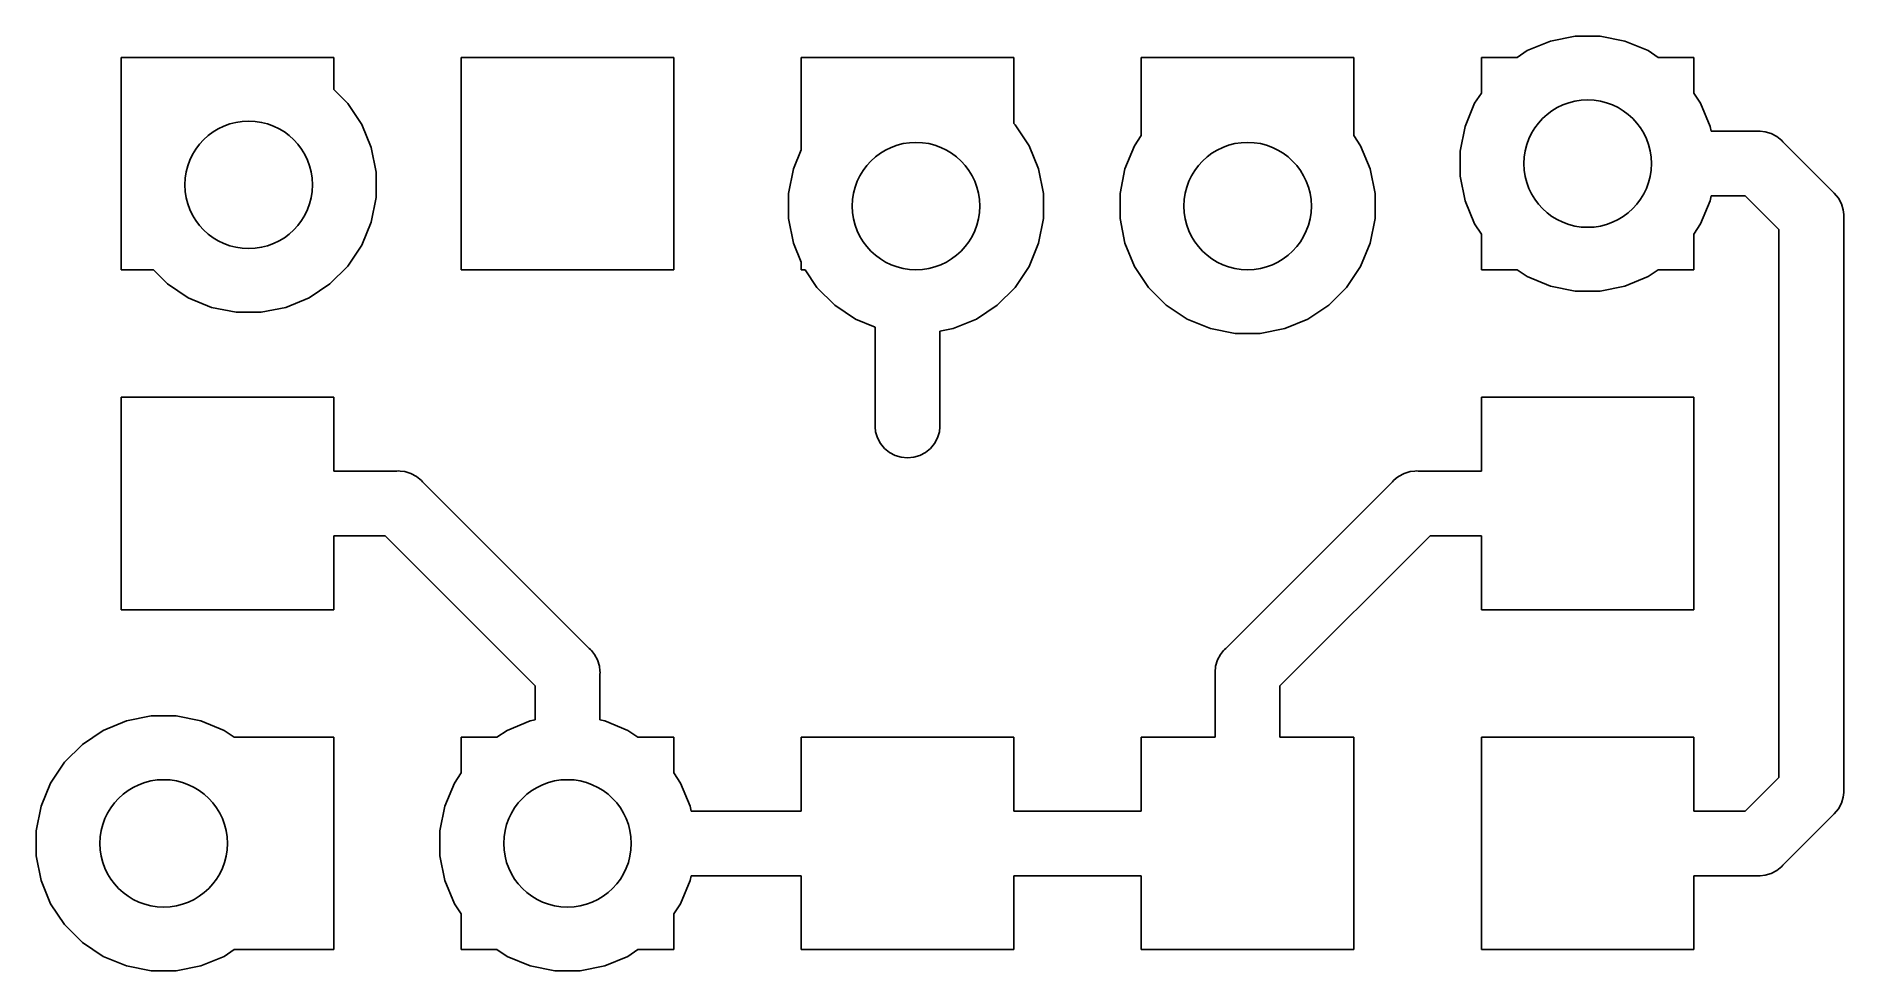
# Model space of a CAD drawing. Extents: x -2.05 to 2.2, y 0.35 to 2.55.
import ezdxf

# ---------------------------------------------------------------- set-up
doc = ezdxf.new("R2010")
doc.units = 0
doc.layers.add('BLACK', color=7, linetype='CONTINUOUS')

msp = doc.modelspace()

# ---------------------------------------------------------------- linework, layer by layer
at = {"layer": 'BLACK', "linetype": 'CONTINUOUS'}
for p, q in [((1.43416, 2.5), (1.4579, 2.51586)), ((1.4579, 2.51586), (1.51249, 2.53847)), ((1.51249, 2.53847), (1.57045, 2.55)), ((1.57045, 2.55), (1.62955, 2.55)), ((1.62955, 2.55), (1.68751, 2.53847)), ((1.68751, 2.53847), (1.7421, 2.51586)), ((1.7421, 2.51586), (1.76583, 2.5)), ((-1.85, 2.22956), (-1.85, 2.5)), ((-1.85, 2.5), (-1.35, 2.5)), ((-1.35, 2.5), (-1.35, 2.42426)), ((-1.05, 2), (-1.05, 2.5)), ((-1.05, 2.5), (-0.55, 2.5)), ((-0.55, 2.5), (-0.55, 2)), ((-0.25, 2.2823), (-0.25, 2.5)), ((-0.25, 2.5), (0.25, 2.5)), ((0.25, 2.5), (0.25, 2.34418)), ((0.55, 2.31583), (0.55, 2.5)), ((0.55, 2.5), (1.05, 2.5)), ((1.05, 2.5), (1.05, 2.31583)), ((1.35, 2.41583), (1.35, 2.5)), ((1.35, 2.5), (1.43416, 2.5)), ((1.76583, 2.5), (1.85, 2.5)), ((1.85, 2.5), (1.85, 2.41583)), ((-1.35, 2.42426), (-1.31698, 2.39124)), ((-1.31698, 2.39124), (-1.28414, 2.3421)), ((1.31153, 2.33751), (1.33414, 2.3921)), ((1.33414, 2.3921), (1.35, 2.41583)), ((1.85, 2.41583), (1.86586, 2.3921)), ((1.86586, 2.3921), (1.88847, 2.33751)), ((-1.28414, 2.3421), (-1.26153, 2.28751)), ((0.25, 2.34418), (0.252942, 2.34124)), ((0.252942, 2.34124), (0.285773, 2.2921)), ((0.534143, 2.2921), (0.55, 2.31583)), ((1.05, 2.31583), (1.06586, 2.2921)), ((1.3, 2.27955), (1.31153, 2.33751)), ((1.88847, 2.33751), (1.89072, 2.3262)), ((1.89072, 2.3262), (1.99867, 2.3262)), ((1.99867, 2.3262), (2.0024, 2.32657)), ((2.0024, 2.32657), (2.00613, 2.3262)), ((2.00613, 2.3262), (2.00614, 2.3262)), ((2.00614, 2.3262), (2.01734, 2.3251)), ((2.01734, 2.3251), (2.0317, 2.32074)), ((2.0317, 2.32074), (2.04494, 2.31366)), ((2.04494, 2.31366), (2.05654, 2.30414)), ((2.05654, 2.30414), (2.05893, 2.30123)), ((2.05893, 2.30123), (2.17744, 2.18273)), ((-1.26153, 2.28751), (-1.25, 2.22955)), ((-0.268556, 2.23751), (-0.25, 2.2823)), ((0.285773, 2.2921), (0.308388, 2.23751)), ((0.511528, 2.23751), (0.534143, 2.2921)), ((1.06586, 2.2921), (1.08847, 2.23751)), ((1.3, 2.22045), (1.3, 2.27955)), ((-1.85, 2.22955), (-1.85, 2.22956)), ((-1.85, 2.17045), (-1.85, 2.22955)), ((-1.25, 2.22955), (-1.25, 2.17045)), ((-0.280084, 2.17955), (-0.268556, 2.23751)), ((0.308388, 2.23751), (0.319916, 2.17955)), ((0.5, 2.17955), (0.511528, 2.23751)), ((1.08847, 2.23751), (1.1, 2.17955)), ((1.31153, 2.16249), (1.3, 2.22045)), ((-1.85, 2.17044), (-1.85, 2.17045)), ((-1.85, 2), (-1.85, 2.17044)), ((-1.25, 2.17045), (-1.26153, 2.11249)), ((-0.280084, 2.12045), (-0.280084, 2.17955)), ((0.319916, 2.17955), (0.319916, 2.12045)), ((0.5, 2.12045), (0.5, 2.17955)), ((1.1, 2.17955), (1.1, 2.12045)), ((1.89072, 2.1738), (1.88847, 2.16249)), ((1.97084, 2.1738), (1.89072, 2.1738)), ((2.05, 2.09464), (1.97084, 2.1738)), ((2.17744, 2.18273), (2.18034, 2.18034)), ((2.18034, 2.18034), (2.18986, 2.16874)), ((1.33414, 2.1079), (1.31153, 2.16249)), ((1.88847, 2.16249), (1.86586, 2.1079)), ((2.18986, 2.16874), (2.19694, 2.1555)), ((2.19694, 2.1555), (2.2013, 2.14114)), ((2.2013, 2.14114), (2.2024, 2.12994)), ((2.2024, 2.12994), (2.20277, 2.1262)), ((-1.26153, 2.11249), (-1.28414, 2.0579)), ((-0.268556, 2.06249), (-0.280084, 2.12045)), ((0.319916, 2.12045), (0.308388, 2.06249)), ((0.511528, 2.06249), (0.5, 2.12045)), ((1.1, 2.12045), (1.08847, 2.06249)), ((1.35, 2.08417), (1.33414, 2.1079)), ((1.35, 2), (1.35, 2.08417)), ((1.86586, 2.1079), (1.85, 2.08417)), ((1.85, 2.08417), (1.85, 2)), ((2.05, 1.63006), (2.05, 2.09464)), ((2.20277, 2.1262), (2.2024, 2.12247)), ((2.2024, 2.12247), (2.2024, 0.777535)), ((-1.28414, 2.0579), (-1.31698, 2.00876)), ((-0.25, 2.0177), (-0.268556, 2.06249)), ((0.308388, 2.06249), (0.285773, 2.0079)), ((0.534143, 2.0079), (0.511528, 2.06249)), ((1.08847, 2.06249), (1.06586, 2.0079)), ((-1.77427, 2), (-1.85, 2)), ((-1.74124, 1.96697), (-1.77427, 2)), ((-1.31698, 2.00876), (-1.35876, 1.96697)), ((-0.55, 2), (-1.05, 2)), ((-0.25, 2), (-0.25, 2.0177)), ((-0.240664, 2), (-0.25, 2)), ((-0.21311, 1.95876), (-0.240664, 2)), ((0.285773, 2.0079), (0.252942, 1.95876)), ((0.566974, 1.95876), (0.534143, 2.0079)), ((1.06586, 2.0079), (1.03303, 1.95876)), ((1.43416, 2), (1.35, 2)), ((1.4579, 1.98414), (1.43416, 2)), ((1.76583, 2), (1.7421, 1.98414)), ((1.85, 2), (1.76583, 2)), ((-1.6921, 1.93414), (-1.74124, 1.96697)), ((-1.35876, 1.96697), (-1.4079, 1.93414)), ((-0.171323, 1.91697), (-0.21311, 1.95876)), ((0.252942, 1.95876), (0.211155, 1.91697)), ((0.608761, 1.91697), (0.566974, 1.95876)), ((1.03303, 1.95876), (0.991239, 1.91697)), ((1.51249, 1.96153), (1.4579, 1.98414)), ((1.57045, 1.95), (1.51249, 1.96153)), ((1.68751, 1.96153), (1.62955, 1.95)), ((1.7421, 1.98414), (1.68751, 1.96153)), ((-1.63751, 1.91153), (-1.6921, 1.93414)), ((-1.4079, 1.93414), (-1.46249, 1.91153)), ((-0.122187, 1.88414), (-0.171323, 1.91697)), ((0.211155, 1.91697), (0.162019, 1.88414)), ((0.657897, 1.88414), (0.608761, 1.91697)), ((0.991239, 1.91697), (0.942103, 1.88414)), ((1.62955, 1.95), (1.57045, 1.95)), ((-1.57955, 1.9), (-1.63751, 1.91153)), ((-1.52045, 1.9), (-1.57955, 1.9)), ((-1.46249, 1.91153), (-1.52045, 1.9)), ((-0.076199, 1.86509), (-0.122187, 1.88414)), ((0.162019, 1.88414), (0.107423, 1.86153)), ((0.712493, 1.86153), (0.657897, 1.88414)), ((0.942103, 1.88414), (0.887507, 1.86153)), ((-0.076199, 1.63006), (-0.076199, 1.86509)), ((0.107423, 1.86153), (0.0762, 1.85532)), ((0.0762, 1.85532), (0.0762, 1.63006)), ((0.770453, 1.85), (0.712493, 1.86153)), ((0.829547, 1.85), (0.770453, 1.85)), ((0.887507, 1.86153), (0.829547, 1.85)), ((-1.85, 1.2), (-1.85, 1.7)), ((-1.85, 1.7), (-1.35, 1.7)), ((-1.35, 1.7), (-1.35, 1.5262)), ((1.35, 1.5262), (1.35, 1.7)), ((1.35, 1.7), (1.85, 1.7)), ((1.85, 1.7), (1.85, 1.2)), ((-0.075096, 1.61886), (-0.076199, 1.63006)), ((-0.070739, 1.6045), (-0.075096, 1.61886)), ((0.075097, 1.61886), (0.07074, 1.6045)), ((0.0762, 1.63006), (0.075097, 1.61886)), ((2.05, 0.805364), (2.05, 1.63006)), ((-0.063663, 1.59126), (-0.070739, 1.6045)), ((-0.054141, 1.57966), (-0.063663, 1.59126)), ((-0.042538, 1.57014), (-0.054141, 1.57966)), ((0.054142, 1.57966), (0.042539, 1.57014)), ((0.063664, 1.59126), (0.054142, 1.57966)), ((0.07074, 1.6045), (0.063664, 1.59126)), ((-0.0293, 1.56306), (-0.042538, 1.57014)), ((-0.014937, 1.5587), (-0.0293, 1.56306)), ((0, 1.55723), (-0.014937, 1.5587)), ((0.014938, 1.5587), (0, 1.55723)), ((0.029301, 1.56306), (0.014938, 1.5587)), ((0.042539, 1.57014), (0.029301, 1.56306)), ((-1.35, 1.5262), (-1.20133, 1.5262)), ((-1.20133, 1.5262), (-1.1976, 1.52657)), ((-1.1976, 1.52657), (-1.19387, 1.5262)), ((-1.19387, 1.5262), (-1.19386, 1.5262)), ((-1.19386, 1.5262), (-1.18266, 1.5251)), ((-1.18266, 1.5251), (-1.1683, 1.52074)), ((-1.1683, 1.52074), (-1.15506, 1.51366)), ((-1.15506, 1.51366), (-1.14346, 1.50414)), ((-1.14346, 1.50414), (-1.14107, 1.50123)), ((-1.14107, 1.50123), (-0.748762, 1.10892)), ((0.748764, 1.10893), (1.14107, 1.50124)), ((1.14107, 1.50124), (1.14346, 1.50414)), ((1.14346, 1.50414), (1.14976, 1.50931)), ((1.14976, 1.50931), (1.15506, 1.51366)), ((1.15506, 1.51366), (1.1683, 1.52074)), ((1.1683, 1.52074), (1.18266, 1.5251)), ((1.1683, 1.52074), (1.1683, 1.52074)), ((1.18266, 1.5251), (1.19386, 1.5262)), ((1.19386, 1.5262), (1.1976, 1.52657)), ((1.19386, 1.5262), (1.19386, 1.5262)), ((1.1976, 1.52657), (1.20133, 1.5262)), ((1.20133, 1.5262), (1.35, 1.5262)), ((-1.22916, 1.3738), (-1.35, 1.3738)), ((-1.35, 1.3738), (-1.35, 1.2)), ((-0.8762, 1.02084), (-1.22916, 1.3738)), ((1.22916, 1.3738), (0.8762, 1.02084)), ((1.35, 1.3738), (1.22916, 1.3738)), ((1.35, 1.2), (1.35, 1.3738)), ((-1.35, 1.2), (-1.85, 1.2)), ((1.85, 1.2), (1.35, 1.2)), ((-0.748762, 1.10892), (-0.745858, 1.10654)), ((-0.745858, 1.10654), (-0.743476, 1.10364)), ((0.743477, 1.10364), (0.745859, 1.10654)), ((0.745859, 1.10654), (0.748764, 1.10893)), ((-0.743476, 1.10364), (-0.736336, 1.09494)), ((-0.736336, 1.09494), (-0.736335, 1.09494)), ((-0.736335, 1.09494), (-0.72926, 1.0817)), ((-0.72926, 1.0817), (-0.724903, 1.06734)), ((-0.724903, 1.06734), (-0.7238, 1.05614)), ((0.723432, 1.0524), (0.724904, 1.06734)), ((0.724904, 1.06734), (0.729261, 1.0817)), ((0.729261, 1.0817), (0.736336, 1.09494)), ((0.736336, 1.09494), (0.743477, 1.10364)), ((-0.8762, 0.940721), (-0.8762, 1.02084)), ((-0.7238, 1.05614), (-0.723432, 1.0524)), ((-0.723432, 1.0524), (-0.7238, 1.04867)), ((-0.7238, 1.04867), (-0.7238, 0.940721)), ((0.723801, 1.04866), (0.723432, 1.0524)), ((0.723801, 0.9), (0.723801, 1.04866)), ((0.8762, 1.02084), (0.8762, 0.9)), ((-1.8921, 0.915857), (-1.83751, 0.938472)), ((-1.83751, 0.938472), (-1.77955, 0.95)), ((-1.77955, 0.95), (-1.72045, 0.95)), ((-1.72045, 0.95), (-1.66249, 0.938472)), ((-1.66249, 0.938472), (-1.6079, 0.915857)), ((-0.942103, 0.915857), (-0.887507, 0.938472)), ((-0.887507, 0.938472), (-0.8762, 0.940721)), ((-0.7238, 0.940721), (-0.712493, 0.938472)), ((-0.712493, 0.938472), (-0.657897, 0.915857)), ((-1.94124, 0.883026), (-1.8921, 0.915857)), ((-1.6079, 0.915857), (-1.58417, 0.9)), ((-1.58417, 0.9), (-1.35, 0.9)), ((-1.35, 0.9), (-1.35, 0.4)), ((-1.05, 0.815835), (-1.05, 0.9)), ((-1.05, 0.9), (-0.965835, 0.9)), ((-0.965835, 0.9), (-0.942103, 0.915857)), ((-0.657897, 0.915857), (-0.634165, 0.9)), ((-0.634165, 0.9), (-0.55, 0.9)), ((-0.55, 0.9), (-0.55, 0.815835)), ((-0.25, 0.7262), (-0.25, 0.9)), ((-0.25, 0.9), (0.25, 0.9)), ((0.25, 0.9), (0.25, 0.7262)), ((0.55, 0.7262), (0.55, 0.9)), ((0.55, 0.9), (0.723801, 0.9)), ((0.8762, 0.9), (1.05, 0.9)), ((1.05, 0.9), (1.05, 0.4)), ((1.35, 0.4), (1.35, 0.9)), ((1.35, 0.9), (1.85, 0.9)), ((1.85, 0.9), (1.85, 0.7262)), ((-1.98303, 0.841239), (-1.94124, 0.883026)), ((-2.01586, 0.792103), (-1.98303, 0.841239)), ((-1.06586, 0.792103), (-1.05, 0.815835)), ((-0.55, 0.815835), (-0.534143, 0.792103)), ((-2.03847, 0.737507), (-2.01586, 0.792103)), ((-1.08847, 0.737507), (-1.06586, 0.792103)), ((-0.534143, 0.792103), (-0.511528, 0.737507)), ((1.97084, 0.7262), (2.05, 0.805364)), ((2.2024, 0.770064), (2.2013, 0.758863)), ((2.2024, 0.777535), (2.20277, 0.7738)), ((2.20277, 0.7738), (2.2024, 0.770066)), ((2.2024, 0.770066), (2.2024, 0.770064)), ((-2.05, 0.679547), (-2.03847, 0.737507)), ((-1.1, 0.679547), (-1.08847, 0.737507)), ((-0.511528, 0.737507), (-0.509279, 0.7262)), ((-0.509279, 0.7262), (-0.25, 0.7262)), ((0.25, 0.7262), (0.55, 0.7262)), ((1.85, 0.7262), (1.97084, 0.7262)), ((2.18986, 0.731262), (2.18034, 0.719659)), ((2.19694, 0.7445), (2.18986, 0.731262)), ((2.2013, 0.758863), (2.19694, 0.7445)), ((2.17744, 0.717276), (2.05893, 0.598768)), ((2.18034, 0.719659), (2.17744, 0.717276)), ((-2.05, 0.620453), (-2.05, 0.679547)), ((-1.1, 0.620453), (-1.1, 0.679547)), ((-2.03847, 0.562493), (-2.05, 0.620453)), ((-1.08847, 0.562493), (-1.1, 0.620453)), ((2.05654, 0.595858), (2.04494, 0.586336)), ((2.05893, 0.598768), (2.05654, 0.595858)), ((-2.01586, 0.507897), (-2.03847, 0.562493)), ((-1.06586, 0.507897), (-1.08847, 0.562493)), ((-0.511528, 0.562493), (-0.534143, 0.507897)), ((-0.509279, 0.5738), (-0.511528, 0.562493)), ((-0.25, 0.5738), (-0.509279, 0.5738)), ((-0.25, 0.4), (-0.25, 0.5738)), ((0.55, 0.5738), (0.25, 0.5738)), ((0.25, 0.5738), (0.25, 0.4)), ((0.55, 0.4), (0.55, 0.5738)), ((1.99867, 0.5738), (1.85, 0.5738)), ((1.85, 0.5738), (1.85, 0.4)), ((2.0024, 0.573432), (1.99867, 0.5738)), ((2.00613, 0.5738), (2.0024, 0.573432)), ((2.00614, 0.5738), (2.00613, 0.5738)), ((2.01734, 0.574903), (2.00614, 0.5738)), ((2.0317, 0.57926), (2.01734, 0.574903)), ((2.04494, 0.586336), (2.0317, 0.57926)), ((-1.98303, 0.458761), (-2.01586, 0.507897)), ((-1.05, 0.484165), (-1.06586, 0.507897)), ((-1.05, 0.4), (-1.05, 0.484165)), ((-0.534143, 0.507897), (-0.55, 0.484165)), ((-0.55, 0.484165), (-0.55, 0.4)), ((-1.94124, 0.416974), (-1.98303, 0.458761)), ((-1.8921, 0.384143), (-1.94124, 0.416974)), ((-1.83751, 0.361528), (-1.8921, 0.384143)), ((-1.6079, 0.384143), (-1.66249, 0.361528)), ((-1.58417, 0.4), (-1.6079, 0.384143)), ((-1.35, 0.4), (-1.58417, 0.4)), ((-0.965835, 0.4), (-1.05, 0.4)), ((-0.942103, 0.384143), (-0.965835, 0.4)), ((-0.887507, 0.361528), (-0.942103, 0.384143)), ((-0.657897, 0.384143), (-0.712493, 0.361528)), ((-0.634165, 0.4), (-0.657897, 0.384143)), ((-0.55, 0.4), (-0.634165, 0.4)), ((0.25, 0.4), (-0.25, 0.4)), ((1.05, 0.4), (0.55, 0.4)), ((1.85, 0.4), (1.35, 0.4)), ((-1.77955, 0.35), (-1.83751, 0.361528)), ((-1.72045, 0.35), (-1.77955, 0.35)), ((-1.66249, 0.361528), (-1.72045, 0.35)), ((-0.829547, 0.35), (-0.887507, 0.361528)), ((-0.770453, 0.35), (-0.829547, 0.35)), ((-0.712493, 0.361528), (-0.770453, 0.35))]:
    msp.add_line(p, q, dxfattribs=at)
at = {"layer": 'BLACK'}
for centre in [(1.6, 2.25), (-1.55, 2.2), (0.019916, 2.15), (0.8, 2.15), (-1.75, 0.65), (-0.8, 0.65)]:
    msp.add_circle(centre, 0.15, dxfattribs=at)

doc.saveas('drawing.dxf')
